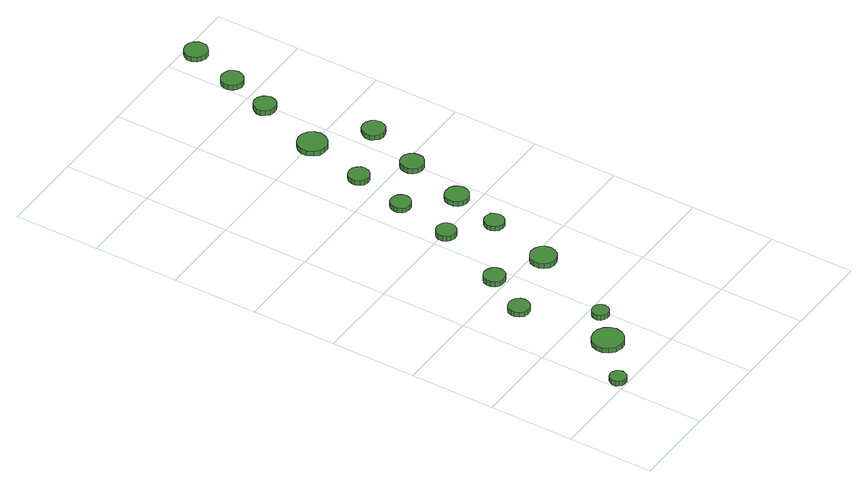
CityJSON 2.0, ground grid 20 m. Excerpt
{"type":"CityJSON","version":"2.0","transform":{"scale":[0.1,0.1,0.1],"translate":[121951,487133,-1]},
"CityObjects":{
"tree1":{"type":"SolitaryVegetationObject","attributes":{"function":"something"},"geometry":[{"type":"MultiSurface","lod":"1","boundaries":[[[0,1,2,3,4,5,6,7,8,9,10,11,12,13,14]],[[15,16,17,18,19,20,21,22,23,24,25,26,27,28,29]],[[0,29,28,1]],[[1,28,27,2]],[[2,27,26,3]],[[3,26,25,4]],[[4,25,24,5]],[[5,24,23,6]],[[6,23,22,7]],[[7,22,21,8]],[[8,21,20,9]],[[9,20,19,10]],[[10,19,18,11]],[[11,18,17,12]],[[12,17,16,13]],[[13,16,15,14]],[[14,15,29,0]]]}]},
"tree2":{"type":"SolitaryVegetationObject","attributes":{"function":"something"},"geometry":[{"type":"MultiSurface","lod":"1","boundaries":[[[30,31,32,33,34,35,36,37,38,39,40,41,42,43,44]],[[45,46,47,48,49,50,51,52,53,54,55,56,57,58,59]],[[30,59,58,31]],[[31,58,57,32]],[[32,57,56,33]],[[33,56,55,34]],[[34,55,54,35]],[[35,54,53,36]],[[36,53,52,37]],[[37,52,51,38]],[[38,51,50,39]],[[39,50,49,40]],[[40,49,48,41]],[[41,48,47,42]],[[42,47,46,43]],[[43,46,45,44]],[[44,45,59,30]]]}]},
"tree3":{"type":"SolitaryVegetationObject","attributes":{"function":"something"},"geometry":[{"type":"MultiSurface","lod":"1","boundaries":[[[60,61,62,63,64,65,66,67,68,69,70,71,72,73,74]],[[75,76,77,78,79,80,81,82,83,84,85,86,87,88,89]],[[60,89,88,61]],[[61,88,87,62]],[[62,87,86,63]],[[63,86,85,64]],[[64,85,84,65]],[[65,84,83,66]],[[66,83,82,67]],[[67,82,81,68]],[[68,81,80,69]],[[69,80,79,70]],[[70,79,78,71]],[[71,78,77,72]],[[72,77,76,73]],[[73,76,75,74]],[[74,75,89,60]]]}]},
"tree4":{"type":"SolitaryVegetationObject","attributes":{"function":"something"},"geometry":[{"type":"MultiSurface","lod":"1","boundaries":[[[90,91,92,93,94,95,96,97,98,99,100,101,102,103,104]],[[105,106,107,108,109,110,111,112,113,114,115,116,117,118,119]],[[90,119,118,91]],[[91,118,117,92]],[[92,117,116,93]],[[93,116,115,94]],[[94,115,114,95]],[[95,114,113,96]],[[96,113,112,97]],[[97,112,111,98]],[[98,111,110,99]],[[99,110,109,100]],[[100,109,108,101]],[[101,108,107,102]],[[102,107,106,103]],[[103,106,105,104]],[[104,105,119,90]]]}]},
"tree5":{"type":"SolitaryVegetationObject","attributes":{"function":"something"},"geometry":[{"type":"MultiSurface","lod":"1","boundaries":[[[120,121,122,123,124,125,126,127,128,129,130,131,132,133,134]],[[135,136,137,138,139,140,141,142,143,144,145,146,147,148,149]],[[120,149,148,121]],[[121,148,147,122]],[[122,147,146,123]],[[123,146,145,124]],[[124,145,144,125]],[[125,144,143,126]],[[126,143,142,127]],[[127,142,141,128]],[[128,141,140,129]],[[129,140,139,130]],[[130,139,138,131]],[[131,138,137,132]],[[132,137,136,133]],[[133,136,135,134]],[[134,135,149,120]]]}]},
"tree6":{"type":"SolitaryVegetationObject","attributes":{"function":"something"},"geometry":[{"type":"MultiSurface","lod":"1","boundaries":[[[150,151,152,153,154,155,156,157,158,159,160,161,162,163,164]],[[165,166,167,168,169,170,171,172,173,174,175,176,177,178,179]],[[150,179,178,151]],[[151,178,177,152]],[[152,177,176,153]],[[153,176,175,154]],[[154,175,174,155]],[[155,174,173,156]],[[156,173,172,157]],[[157,172,171,158]],[[158,171,170,159]],[[159,170,169,160]],[[160,169,168,161]],[[161,168,167,162]],[[162,167,166,163]],[[163,166,165,164]],[[164,165,179,150]]]}]},
"tree7":{"type":"SolitaryVegetationObject","attributes":{"function":"something"},"geometry":[{"type":"MultiSurface","lod":"1","boundaries":[[[180,181,182,183,184,185,186,187,188,189,190,191,192,193,194]],[[195,196,197,198,199,200,201,202,203,204,205,206,207,208,209]],[[180,209,208,181]],[[181,208,207,182]],[[182,207,206,183]],[[183,206,205,184]],[[184,205,204,185]],[[185,204,203,186]],[[186,203,202,187]],[[187,202,201,188]],[[188,201,200,189]],[[189,200,199,190]],[[190,199,198,191]],[[191,198,197,192]],[[192,197,196,193]],[[193,196,195,194]],[[194,195,209,180]]]}]},
"tree8":{"type":"SolitaryVegetationObject","attributes":{"function":"something"},"geometry":[{"type":"MultiSurface","lod":"1","boundaries":[[[210,211,212,213,214,215,216,217,218,219,220,221,222,223,224]],[[225,226,227,228,229,230,231,232,233,234,235,236,237,238,239]],[[210,239,238,211]],[[211,238,237,212]],[[212,237,236,213]],[[213,236,235,214]],[[214,235,234,215]],[[215,234,233,216]],[[216,233,232,217]],[[217,232,231,218]],[[218,231,230,219]],[[219,230,229,220]],[[220,229,228,221]],[[221,228,227,222]],[[222,227,226,223]],[[223,226,225,224]],[[224,225,239,210]]]}]},
"tree9":{"type":"SolitaryVegetationObject","attributes":{"function":"something"},"geometry":[{"type":"MultiSurface","lod":"1","boundaries":[[[240,241,242,243,244,245,246,247,248,249,250,251,252,253,254]],[[255,256,257,258,259,260,261,262,263,264,265,266,267,268,269]],[[240,269,268,241]],[[241,268,267,242]],[[242,267,266,243]],[[243,266,265,244]],[[244,265,264,245]],[[245,264,263,246]],[[246,263,262,247]],[[247,262,261,248]],[[248,261,260,249]],[[249,260,259,250]],[[250,259,258,251]],[[251,258,257,252]],[[252,257,256,253]],[[253,256,255,254]],[[254,255,269,240]]]}]},
"tree10":{"type":"SolitaryVegetationObject","attributes":{"function":"something"},"geometry":[{"type":"MultiSurface","lod":"1","boundaries":[[[270,271,272,273,274,275,276,277,278,279,280,281,282,283,284]],[[285,286,287,288,289,290,291,292,293,294,295,296,297,298,299]],[[270,299,298,271]],[[271,298,297,272]],[[272,297,296,273]],[[273,296,295,274]],[[274,295,294,275]],[[275,294,293,276]],[[276,293,292,277]],[[277,292,291,278]],[[278,291,290,279]],[[279,290,289,280]],[[280,289,288,281]],[[281,288,287,282]],[[282,287,286,283]],[[283,286,285,284]],[[284,285,299,270]]]}]},
"tree11":{"type":"SolitaryVegetationObject","attributes":{"function":"something"},"geometry":[{"type":"MultiSurface","lod":"1","boundaries":[[[300,301,302,303,304,305,306,307,308,309,310,311,312,313,314]],[[315,316,317,318,319,320,321,322,323,324,325,326,327,328,329]],[[300,329,328,301]],[[301,328,327,302]],[[302,327,326,303]],[[303,326,325,304]],[[304,325,324,305]],[[305,324,323,306]],[[306,323,322,307]],[[307,322,321,308]],[[308,321,320,309]],[[309,320,319,310]],[[310,319,318,311]],[[311,318,317,312]],[[312,317,316,313]],[[313,316,315,314]],[[314,315,329,300]]]}]},
"tree12":{"type":"SolitaryVegetationObject","attributes":{"function":"something"},"geometry":[{"type":"MultiSurface","lod":"1","boundaries":[[[330,331,332,333,334,335,336,337,338,339,340,341,342,343,344]],[[345,346,347,348,349,350,351,352,353,354,355,356,357,358,359]],[[330,359,358,331]],[[331,358,357,332]],[[332,357,356,333]],[[333,356,355,334]],[[334,355,354,335]],[[335,354,353,336]],[[336,353,352,337]],[[337,352,351,338]],[[338,351,350,339]],[[339,350,349,340]],[[340,349,348,341]],[[341,348,347,342]],[[342,347,346,343]],[[343,346,345,344]],[[344,345,359,330]]]}]},
"tree13":{"type":"SolitaryVegetationObject","attributes":{"function":"something"},"geometry":[{"type":"MultiSurface","lod":"1","boundaries":[[[360,361,362,363,364,365,366,367,368,369,370,371,372,373,374]],[[375,376,377,378,379,380,381,382,383,384,385,386,387,388,389]],[[360,389,388,361]],[[361,388,387,362]],[[362,387,386,363]],[[363,386,385,364]],[[364,385,384,365]],[[365,384,383,366]],[[366,383,382,367]],[[367,382,381,368]],[[368,381,380,369]],[[369,380,379,370]],[[370,379,378,371]],[[371,378,377,372]],[[372,377,376,373]],[[373,376,375,374]],[[374,375,389,360]]]}]},
"tree14":{"type":"SolitaryVegetationObject","attributes":{"function":"something"},"geometry":[{"type":"MultiSurface","lod":"1","boundaries":[[[390,391,392,393,394,395,396,397,398,399,400,401,402,403,404]],[[405,406,407,408,409,410,411,412,413,414,415,416,417,418,419]],[[390,419,418,391]],[[391,418,417,392]],[[392,417,416,393]],[[393,416,415,394]],[[394,415,414,395]],[[395,414,413,396]],[[396,413,412,397]],[[397,412,411,398]],[[398,411,410,399]],[[399,410,409,400]],[[400,409,408,401]],[[401,408,407,402]],[[402,407,406,403]],[[403,406,405,404]],[[404,405,419,390]]]}]},
"tree15":{"type":"SolitaryVegetationObject","attributes":{"function":"something"},"geometry":[{"type":"MultiSurface","lod":"1","boundaries":[[[420,421,422,423,424,425,426,427,428,429,430,431,432,433,434]],[[435,436,437,438,439,440,441,442,443,444,445,446,447,448,449]],[[420,449,448,421]],[[421,448,447,422]],[[422,447,446,423]],[[423,446,445,424]],[[424,445,444,425]],[[425,444,443,426]],[[426,443,442,427]],[[427,442,441,428]],[[428,441,440,429]],[[429,440,439,430]],[[430,439,438,431]],[[431,438,437,432]],[[432,437,436,433]],[[433,436,435,434]],[[434,435,449,420]]]}]},
"tree16":{"type":"SolitaryVegetationObject","attributes":{"function":"something"},"geometry":[{"type":"MultiSurface","lod":"1","boundaries":[[[450,451,452,453,454,455,456,457,458,459,460,461,462,463,464]],[[465,466,467,468,469,470,471,472,473,474,475,476,477,478,479]],[[450,479,478,451]],[[451,478,477,452]],[[452,477,476,453]],[[453,476,475,454]],[[454,475,474,455]],[[455,474,473,456]],[[456,473,472,457]],[[457,472,471,458]],[[458,471,470,459]],[[459,470,469,460]],[[460,469,468,461]],[[461,468,467,462]],[[462,467,466,463]],[[463,466,465,464]],[[464,465,479,450]]]}]},
"tree17":{"type":"SolitaryVegetationObject","attributes":{"function":"something"},"geometry":[{"type":"MultiSurface","lod":"1","boundaries":[[[480,481,482,483,484,485,486,487,488,489,490,491,492,493,494]],[[495,496,497,498,499,500,501,502,503,504,505,506,507,508,509]],[[480,509,508,481]],[[481,508,507,482]],[[482,507,506,483]],[[483,506,505,484]],[[484,505,504,485]],[[485,504,503,486]],[[486,503,502,487]],[[487,502,501,488]],[[488,501,500,489]],[[489,500,499,490]],[[490,499,498,491]],[[491,498,497,492]],[[492,497,496,493]],[[493,496,495,494]],[[494,495,509,480]]]}]}
},
"vertices":[
[39,20,25],[37,28,25],[33,34,25],[26,38,25],[18,39,25],[11,37,25],[5,31,25],[2,24,25],[2,16,25],[5,9,25],[11,4,25],[18,1,25],[26,2,25],[33,6,25],[37,13,25],[37,13,12],[33,6,12],[26,2,12],[18,1,12],[11,4,12],[5,9,12],[2,16,12],[2,24,12],[5,31,12],[11,37,12],[18,39,12],[26,38,12],[33,34,12],[37,28,12],[39,20,12],
[153,108,25],[150,122,25],[141,134,25],[128,142,25],[114,143,25],[99,139,25],[88,129,25],[82,115,25],[82,100,25],[88,86,25],[99,76,25],[114,72,25],[128,73,25],[141,81,25],[150,93,25],[150,93,12],[141,81,12],[128,73,12],[114,72,12],[99,76,12],[88,86,12],[82,100,12],[82,115,12],[88,129,12],[99,139,12],[114,143,12],[128,142,12],[141,134,12],[150,122,12],[153,108,12],
[132,327,25],[130,337,25],[124,345,25],[115,350,25],[105,351,25],[95,348,25],[87,341,25],[83,332,25],[83,322,25],[87,312,25],[95,305,25],[105,302,25],[115,303,25],[124,308,25],[130,317,25],[130,317,13],[124,308,13],[115,303,13],[105,302,13],[95,305,13],[87,312,13],[83,322,13],[83,332,13],[87,341,13],[95,348,13],[105,351,13],[115,350,13],[124,345,13],[130,337,13],[132,327,13],
[207,172,25],[205,179,25],[201,186,25],[194,190,25],[186,191,25],[178,188,25],[172,183,25],[169,176,25],[169,168,25],[172,160,25],[178,155,25],[186,153,25],[194,153,25],[201,157,25],[205,164,25],[205,164,12],[201,157,12],[194,153,12],[186,153,12],[178,155,12],[172,160,12],[169,168,12],[169,176,12],[172,183,12],[178,188,12],[186,191,12],[194,190,12],[201,186,12],[205,179,12],[207,172,12],
[188,424,28],[186,434,28],[180,443,28],[171,448,28],[160,449,28],[151,446,28],[143,439,28],[139,429,28],[139,419,28],[143,410,28],[151,403,28],[160,400,28],[171,401,28],[180,406,28],[186,414,28],[186,414,15],[180,406,15],[171,401,15],[160,400,15],[151,403,15],[143,410,15],[139,419,15],[139,429,15],[143,439,15],[151,446,15],[160,449,15],[171,448,15],[180,443,15],[186,434,15],[188,424,15],
[305,371,29],[302,384,29],[295,394,29],[284,400,29],[271,401,29],[259,397,29],[250,389,29],[245,378,29],[245,365,29],[250,354,29],[259,345,29],[271,341,29],[284,343,29],[295,349,29],[302,359,29],[302,359,16],[295,349,16],[284,343,16],[271,341,16],[259,345,16],[250,354,16],[245,365,16],[245,378,16],[250,389,16],[259,397,16],[271,401,16],[284,400,16],[295,394,16],[302,384,16],[305,371,16],
[260,593,28],[258,602,28],[253,610,28],[244,615,28],[235,616,28],[225,613,28],[218,607,28],[214,598,28],[214,588,28],[218,579,28],[225,573,28],[235,570,28],[244,571,28],[253,576,28],[258,584,28],[258,584,15],[253,576,15],[244,571,15],[235,570,15],[225,573,15],[218,579,15],[214,588,15],[214,598,15],[218,607,15],[225,613,15],[235,616,15],[244,615,15],[253,610,15],[258,602,15],[260,593,15],
[341,523,29],[339,533,29],[334,541,29],[325,545,29],[316,546,29],[307,543,29],[300,537,29],[296,528,29],[296,519,29],[300,510,29],[307,503,29],[316,500,29],[325,501,29],[334,506,29],[339,514,29],[339,514,17],[334,506,17],[325,501,17],[316,500,17],[307,503,17],[300,510,17],[296,519,17],[296,528,17],[300,537,17],[307,543,17],[316,546,17],[325,545,17],[334,541,17],[339,533,17],[341,523,17],
[293,728,24],[291,738,24],[285,746,24],[277,751,24],[267,752,24],[257,749,24],[250,743,24],[246,733,24],[246,723,24],[250,714,24],[257,708,24],[267,705,24],[277,706,24],[285,711,24],[291,719,24],[291,719,12],[285,711,12],[277,706,12],[267,705,12],[257,708,12],[250,714,12],[246,723,12],[246,733,12],[250,743,12],[257,749,12],[267,752,12],[277,751,12],[285,746,12],[291,738,12],[293,728,12],
[382,641,24],[380,652,24],[373,661,24],[364,667,24],[352,668,24],[342,665,24],[333,657,24],[329,647,24],[329,635,24],[333,625,24],[342,618,24],[352,614,24],[364,615,24],[373,621,24],[380,630,24],[380,630,11],[373,621,11],[364,615,11],[352,614,11],[342,618,11],[333,625,11],[329,635,11],[329,647,11],[333,657,11],[342,665,11],[352,668,11],[364,667,11],[373,661,11],[380,652,11],[382,641,11],
[324,854,24],[322,864,24],[316,872,24],[308,877,24],[298,878,24],[288,875,24],[281,868,24],[277,859,24],[277,849,24],[281,840,24],[288,833,24],[298,830,24],[308,831,24],[316,836,24],[322,844,24],[322,844,11],[316,836,11],[308,831,11],[298,830,11],[288,833,11],[281,840,11],[277,849,11],[277,859,11],[281,868,11],[288,875,11],[298,878,11],[308,877,11],[316,872,11],[322,864,11],[324,854,11],
[365,992,31],[362,1006,31],[354,1017,31],[341,1024,31],[327,1026,31],[314,1021,31],[304,1012,31],[298,999,31],[298,985,31],[304,972,31],[314,962,31],[327,958,31],[341,959,31],[354,967,31],[362,978,31],[362,978,18],[354,967,18],[341,959,18],[327,958,18],[314,962,18],[304,972,18],[298,985,18],[298,999,18],[304,1012,18],[314,1021,18],[327,1026,18],[341,1024,18],[354,1017,18],[362,1006,18],[365,992,18],
[424,781,24],[422,792,24],[415,801,24],[405,807,24],[394,808,24],[383,804,24],[375,797,24],[371,787,24],[371,775,24],[375,765,24],[383,758,24],[394,754,24],[405,755,24],[415,761,24],[422,770,24],[422,770,11],[415,761,11],[405,755,11],[394,754,11],[383,758,11],[375,765,11],[371,775,11],[371,787,11],[375,797,11],[383,804,11],[394,808,11],[405,807,11],[415,801,11],[422,792,11],[424,781,11],
[471,909,27],[468,919,27],[462,928,27],[452,934,27],[441,935,27],[431,932,27],[423,924,27],[418,914,27],[418,903,27],[423,893,27],[431,886,27],[441,882,27],[452,883,27],[462,889,27],[468,898,27],[468,898,15],[462,889,15],[452,883,15],[441,882,15],[431,886,15],[423,893,15],[418,903,15],[418,914,15],[423,924,15],[431,932,15],[441,935,15],[452,934,15],[462,928,15],[468,919,15],[471,909,15],
[412,1147,30],[410,1158,30],[404,1166,30],[394,1172,30],[384,1173,30],[374,1169,30],[366,1162,30],[361,1152,30],[361,1142,30],[366,1132,30],[374,1125,30],[384,1122,30],[394,1123,30],[404,1128,30],[410,1137,30],[410,1137,17],[404,1128,17],[394,1123,17],[384,1122,17],[374,1125,17],[366,1132,17],[361,1142,17],[361,1152,17],[366,1162,17],[374,1169,17],[384,1173,17],[394,1172,17],[404,1166,17],[410,1158,17],[412,1147,17],
[454,1256,24],[451,1266,24],[445,1275,24],[436,1280,24],[425,1281,24],[415,1278,24],[407,1271,24],[403,1261,24],[403,1251,24],[407,1241,24],[415,1234,24],[425,1230,24],[436,1232,24],[445,1237,24],[451,1246,24],[451,1246,11],[445,1237,11],[436,1232,11],[425,1230,11],[415,1234,11],[407,1241,11],[403,1251,11],[403,1261,11],[407,1271,11],[415,1278,11],[425,1281,11],[436,1280,11],[445,1275,11],[451,1266,11],[454,1256,11],
[495,1374,23],[493,1384,23],[486,1393,23],[477,1399,23],[466,1400,23],[455,1397,23],[447,1389,23],[442,1379,23],[442,1368,23],[447,1358,23],[455,1351,23],[466,1347,23],[477,1348,23],[486,1354,23],[493,1363,23],[493,1363,10],[486,1354,10],[477,1348,10],[466,1347,10],[455,1351,10],[447,1358,10],[442,1368,10],[442,1379,10],[447,1389,10],[455,1397,10],[466,1400,10],[477,1399,10],[486,1393,10],[493,1384,10],[495,1374,10]
]}
